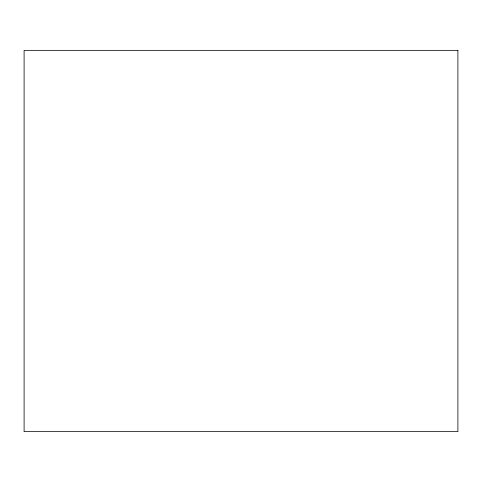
<?xml version="1.0" encoding="UTF-8"?>
<svg xmlns="http://www.w3.org/2000/svg" width="482" height="482" viewBox="0 0 482 482"><rect width="100%" height="100%" fill="white"/><g stroke="black" fill="none" stroke-linecap="round" stroke-linejoin="round"><path stroke-width="0.72" d="M457.9 50.357L24.1 50.357L24.1 431.643L457.9 431.643L457.9 50.357"/></g></svg>
